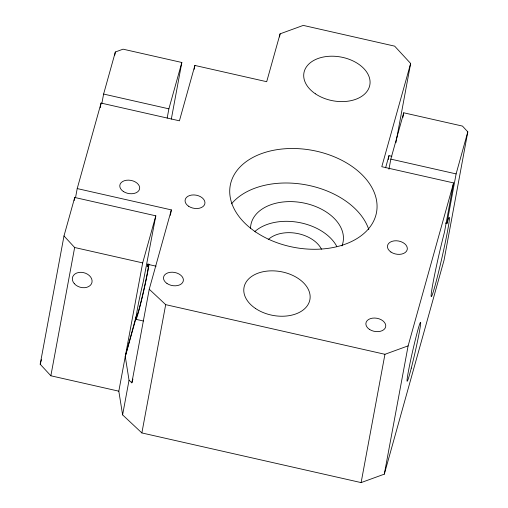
<?xml version="1.0" encoding="UTF-8"?>
<svg xmlns="http://www.w3.org/2000/svg" width="508" height="508" viewBox="0 0 508 508"><rect width="100%" height="100%" fill="white"/><g stroke="black" fill="none" stroke-linecap="round" stroke-linejoin="round"><path stroke-width="0.76" d="M388.252 159.544L388.976 155.658L391.878 156.312M388.95 169.24L390.823 159.125L403.739 112.795L462.47 126.086L467.805 131.858L444.055 260.172L384.302 474.155L361.118 482.6L141.865 432.937L122.612 414.884L118.815 391.185L142.672 262.903L155.816 215.83L74.733 197.466L63.989 235.96L40.195 364.236L50.857 375.78L118.815 391.185M75.482 197.898L77.216 188.576L101.086 103.073L179.426 120.815L194.888 65.443L266.694 81.705L280.092 33.839L303.27 25.4L394.653 46.145L410.642 63.468L381.794 166.707L453.58 182.924L444.417 232.416A40.538 1.784 -77.2 0 0 431.133 295.345A40.538 1.784 -77.2 0 0 443.249 251.943A40.538 1.784 -77.2 0 0 446.938 223.399L456.108 173.907L467.805 131.858M74.155 200.571L74.733 197.466M100.228 107.715L101.086 103.073M50.857 375.78L74.644 247.504L63.989 235.96M101.879 103.34L103.607 94.056L115.348 51.994L123.076 49.174L181.832 62.484L171.317 119.126M114.77 55.099L115.348 51.994M167.17 118.078L168.885 108.839L181.832 62.484M155.816 215.83L143.275 281.769A26.797 1.181 -77.2 0 0 136.519 314.973L135.719 319.272L125.26 356.502L129.038 380.2L122.612 414.884M129.038 380.2L131.851 382.835L149.244 289.236L171.355 209.899L77.216 188.576M194.164 69.323L194.888 65.443M170.345 215.322L171.355 209.899M141.865 432.937L165.684 304.648L149.244 289.236M279.514 36.951L280.092 33.839M395.903 142.748L410.642 63.468M402.869 117.462L403.739 112.795M361.118 482.6L384.943 354.298L408.121 345.859L453.58 182.924M384.302 474.155L408.121 345.859M147.872 263.836L147.193 266.751L148.069 264.598A26.797 1.181 -77.2 0 1 144.824 285.229A26.797 1.181 -77.2 0 1 136.938 315.9L135.776 319.589A30.15 1.327 -77.2 0 0 141.986 298.323A30.15 1.327 -77.2 0 0 149.009 264.268M125.26 356.502L136.519 314.973L136.525 316.325M385.604 167.792L388.976 155.658M40.195 364.236L41.472 359.658M136.576 316.198L135.719 319.272L143.37 321.005M131.851 382.835L132.906 379.051M103.607 94.056L168.885 108.839M390.823 159.125L456.108 173.907M445.402 223.05L446.938 223.399M74.644 247.504L142.672 262.903M147.695 264.293L156.102 266.198M165.684 304.648L384.943 354.298M268.249 239.554A30.15 20.015 10.5 0 1 296.786 233.382A30.15 20.015 10.5 0 1 321.469 249.199M231.508 203.848A74.371 49.365 10.5 0 1 306.21 184.893A74.371 49.365 10.5 0 1 368.802 229.61M250.527 228.327A46.901 31.134 10.5 0 1 303.117 202.863A46.901 31.134 10.5 0 1 341.941 245.916M254.876 231.521A46.901 31.134 10.5 0 1 298.704 222.428A46.901 31.134 10.5 0 1 336.747 246.348M411.283 368.122A30.15 1.327 -77.2 0 0 420.586 322.37A30.15 1.327 -77.2 0 0 409.715 364.63A30.15 1.327 -77.2 0 0 411.283 368.122M255.638 231.959A74.371 49.365 10.5 0 0 375.85 215.309A74.371 49.365 10.5 0 0 278.676 149.422A74.371 49.365 10.5 0 0 255.638 231.959M166.98 283.477A10.052 6.674 10.5 0 0 183.229 281.229A10.052 6.674 10.5 0 0 170.097 272.326A10.052 6.674 10.5 0 0 166.98 283.477M369.354 329.311A10.052 6.674 10.5 0 0 385.604 327.063A10.052 6.674 10.5 0 0 372.472 318.16A10.052 6.674 10.5 0 0 369.354 329.311M188.557 206.204A10.052 6.674 10.5 0 0 204.8 203.956A10.052 6.674 10.5 0 0 191.668 195.053A10.052 6.674 10.5 0 0 188.557 206.204M390.931 252.038A10.052 6.674 10.5 0 0 407.175 249.79A10.052 6.674 10.5 0 0 394.043 240.887A10.052 6.674 10.5 0 0 390.931 252.038M123.273 191.421A10.052 6.674 10.5 0 0 139.522 189.173A10.052 6.674 10.5 0 0 126.39 180.264A10.052 6.674 10.5 0 0 123.273 191.421M255.448 308.439A33.503 22.238 10.5 0 0 309.601 300.939A33.503 22.238 10.5 0 0 265.83 271.259A33.503 22.238 10.5 0 0 255.448 308.439M315.379 93.802A33.503 22.238 10.5 0 0 369.532 86.297A33.503 22.238 10.5 0 0 325.761 56.617A33.503 22.238 10.5 0 0 315.379 93.802M74.32 283.674A10.052 7.506 15.6 0 0 91.319 284.074A10.052 7.506 15.6 0 0 81.007 272.307A10.052 7.506 15.6 0 0 74.32 283.674"/></g></svg>
